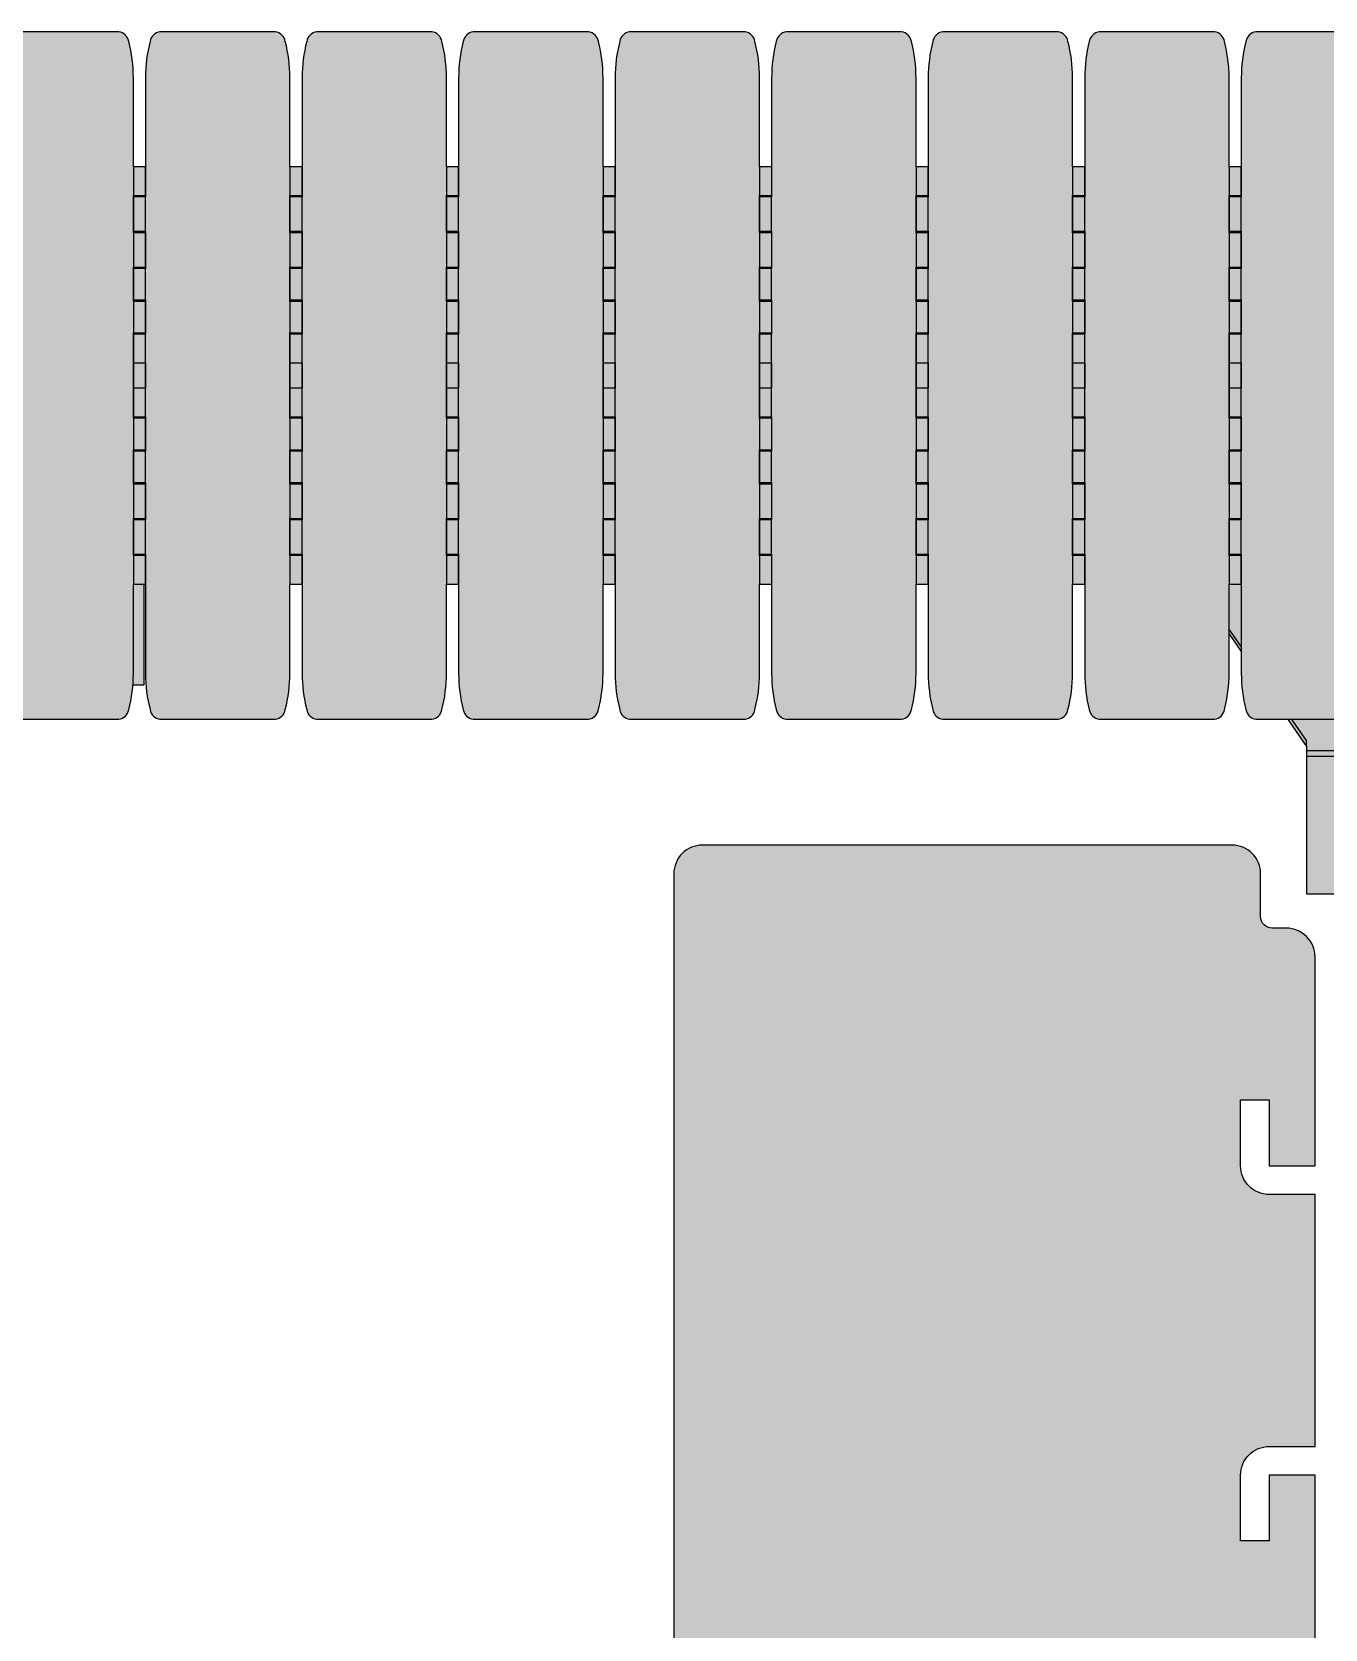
# Model space of a CAD drawing. Header units: millimetres. Extents: x -7937 to 19259, y -19600 to 24975.
# Drawn here: x -3776 to -1517, y -13439 to -10650 of the extents above; entities that cross this region are included whole.
import ezdxf

# ---------------------------------------------------------------- set-up
doc = ezdxf.new("R2010")
doc.units = ezdxf.units.MM
doc.set_wipeout_variables(frame=1)
doc.layers.add('Техника. Кран LR 1400-2', color=250, linetype='Continuous')
doc.layers.add('Техника. Кран LR 1400-2 Штриховка', color=7, linetype='Continuous', true_color=0xffd147)

# ---------------------------------------------------------------- blocks, each defined once
blk = doc.blocks.new('LR 1400-2-20241126.21073601')
at = {"color": 0, "linetype": 'ByBlock', "lineweight": -2, "transparency": 16777216}
blk.add_wipeout([(-1074.4, 751), (-1079.1, 775.5), (-1071.5, 799.2), (-1053.3, 816.3), (-1029.2, 822.5), (-990, 822.5), (-990, 957.5), (-1050, 957.5), (-1050, 942.5), (-1070, 942.5), (-1070, 1052.5), (-1050, 1052.5), (-1050, 1037.5), (-990, 1037.5), (-990, 1172.5), (-1120, 1172.5), (-1120, 1830), (-1040, 1830), (-1040, 1715), (-990, 1715), (-990, 1830), (-990, 1830), (-993.8, 1849.1), (-1004.6, 1865.4), (-1020.9, 1876.2), (-1040, 1880), (-1120, 1880), (-1120, 2320), (-1040, 2320), (-1040, 2320), (-1020.9, 2323.8), (-1004.6, 2334.6), (-993.8, 2350.9), (-990, 2370), (-990, 2485), (-1040, 2485), (-1040, 2370), (-1120, 2370), (-1120, 2735), (-1120, 2735), (-1116.2, 2754.1), (-1105.4, 2770.4), (-1089.1, 2781.2), (-1070, 2785), (-1045, 2785), (-1045, 2785), (-1037.3, 2786.5), (-1030.9, 2790.9), (-1026.5, 2797.3), (-1025, 2805), (-1025, 2880), (-1025, 2880), (-1021.2, 2899.1), (-1010.4, 2915.4), (-994.1, 2926.2), (-975, 2930), (-50, 2930), (-50, 2930), (-30.9, 2926.2), (-14.6, 2915.4), (-3.8, 2899.1), (0, 2880), (0, 1172.5), (-130, 1172.5), (-130, 1037.5), (-70, 1037.5), (-70, 1052.5), (-50, 1052.5), (-50, 942.5), (-70, 942.5), (-70, 957.5), (-130, 957.5), (-130, 822.5), (0, 822.5), (0, -822.5), (-130, -822.5), (-130, -957.5), (-70, -957.5), (-70, -942.5), (-50, -942.5), (-50, -1052.5), (-70, -1052.5), (-70, -1037.5), (-130, -1037.5), (-130, -1172.5), (0, -1172.5), (0, -2880), (0, -2880), (-3.8, -2899.1), (-14.6, -2915.4), (-30.9, -2926.2), (-50, -2930), (-975, -2930), (-975, -2930), (-994.1, -2926.2), (-1010.4, -2915.4), (-1021.2, -2899.1), (-1025, -2880), (-1025, -2805), (-1025, -2805), (-1026.5, -2797.3), (-1030.9, -2790.9), (-1037.3, -2786.5), (-1045, -2785), (-1070, -2785), (-1070, -2785), (-1089.1, -2781.2), (-1105.4, -2770.4), (-1116.2, -2754.1), (-1120, -2735), (-1120, -2370), (-1040, -2370), (-1040, -2485), (-990, -2485), (-990, -2370), (-990, -2370), (-993.8, -2350.9), (-1004.6, -2334.6), (-1020.9, -2323.8), (-1040, -2320), (-1120, -2320), (-1120, -1880), (-1040, -1880), (-1040, -1880), (-1020.9, -1876.2), (-1004.6, -1865.4), (-993.8, -1849.1), (-990, -1830), (-990, -1715), (-1040, -1715), (-1040, -1830), (-1120, -1830), (-1120, -1172.5), (-990, -1172.5), (-990, -1037.5), (-1050, -1037.5), (-1050, -1052.5), (-1070, -1052.5), (-1070, -942.5), (-1050, -942.5), (-1050, -957.5), (-990, -957.5), (-990, -822.5), (-1029.2, -822.5), (-1029.2, -822.5), (-1053.3, -816.3), (-1071.5, -799.2), (-1079.1, -775.5), (-1074.4, -751), (-1074.4, -751), (-1074.4, -751), (-966.7, -460.6), (-911.9, -155.8), (-911.8, 154), (-966.2, 458.9), (-1073.6, 749.4)], dxfattribs=at)
at = {"layer": 'Техника. Кран LR 1400-2 Штриховка', "true_color": 0xadadad, "transparency": 16777216}
h = blk.add_hatch(color=253, dxfattribs=at)
h.dxf.hatch_style = 1
edge = h.paths.add_edge_path()
edge.add_arc((-1029.2, 772.5), 50, 90, 205.4147, ccw=False)
edge.add_line((-1029.2, 822.5), (-990, 822.5))
edge.add_line((-990, 822.5), (-990, 957.5))
edge.add_line((-990, 957.5), (-1050, 957.5))
edge.add_line((-1050, 957.5), (-1050, 942.5))
edge.add_line((-1050, 942.5), (-1070, 942.5))
edge.add_line((-1070, 942.5), (-1070, 1052.5))
edge.add_line((-1070, 1052.5), (-1050, 1052.5))
edge.add_line((-1050, 1052.5), (-1050, 1037.5))
edge.add_line((-1050, 1037.5), (-990, 1037.5))
edge.add_line((-990, 1037.5), (-990, 1172.5))
edge.add_line((-990, 1172.5), (-1120, 1172.5))
edge.add_line((-1120, 1172.5), (-1120, 1830))
edge.add_line((-1120, 1830), (-1040, 1830))
edge.add_line((-1040, 1830), (-1040, 1715))
edge.add_line((-1040, 1715), (-990, 1715))
edge.add_line((-990, 1715), (-990, 1830))
edge.add_arc((-1040, 1830), 50, 0, 90)
edge.add_line((-1040, 1880), (-1120, 1880))
edge.add_line((-1120, 1880), (-1120, 2320))
edge.add_line((-1120, 2320), (-1040, 2320))
edge.add_arc((-1040, 2370), 50, 270, 360)
edge.add_line((-990, 2370), (-990, 2485))
edge.add_line((-990, 2485), (-1040, 2485))
edge.add_line((-1040, 2485), (-1040, 2370))
edge.add_line((-1040, 2370), (-1120, 2370))
edge.add_line((-1120, 2370), (-1120, 2735))
edge.add_arc((-1070, 2735), 50, 90, 180, ccw=False)
edge.add_line((-1070, 2785), (-1045, 2785))
edge.add_arc((-1045, 2805), 20, 270, 360)
edge.add_line((-1025, 2805), (-1025, 2880))
edge.add_arc((-975, 2880), 50, 90, 180, ccw=False)
edge.add_line((-975, 2930), (-50, 2930))
edge.add_arc((-50, 2880), 50, 0, 90, ccw=False)
edge.add_line((0, 2880), (0, 1172.5))
edge.add_line((0, 1172.5), (-130, 1172.5))
edge.add_line((-130, 1172.5), (-130, 1037.5))
edge.add_line((-130, 1037.5), (-70, 1037.5))
edge.add_line((-70, 1037.5), (-70, 1052.5))
edge.add_line((-70, 1052.5), (-50, 1052.5))
edge.add_line((-50, 1052.5), (-50, 942.5))
edge.add_line((-50, 942.5), (-70, 942.5))
edge.add_line((-70, 942.5), (-70, 957.5))
edge.add_line((-70, 957.5), (-130, 957.5))
edge.add_line((-130, 957.5), (-130, 822.5))
edge.add_line((-130, 822.5), (0, 822.5))
edge.add_line((0, 822.5), (0, -822.5))
edge.add_line((0, -822.5), (-130, -822.5))
edge.add_line((-130, -822.5), (-130, -957.5))
edge.add_line((-130, -957.5), (-70, -957.5))
edge.add_line((-70, -957.5), (-70, -942.5))
edge.add_line((-70, -942.5), (-50, -942.5))
edge.add_line((-50, -942.5), (-50, -1052.5))
edge.add_line((-50, -1052.5), (-70, -1052.5))
edge.add_line((-70, -1052.5), (-70, -1037.5))
edge.add_line((-70, -1037.5), (-130, -1037.5))
edge.add_line((-130, -1037.5), (-130, -1172.5))
edge.add_line((-130, -1172.5), (0, -1172.5))
edge.add_line((0, -1172.5), (0, -2880))
edge.add_arc((-50, -2880), 50, 270, 360, ccw=False)
edge.add_line((-50, -2930), (-975, -2930))
edge.add_arc((-975, -2880), 50, 180, 270, ccw=False)
edge.add_line((-1025, -2880), (-1025, -2805))
edge.add_arc((-1045, -2805), 20, 360, 450)
edge.add_line((-1045, -2785), (-1070, -2785))
edge.add_arc((-1070, -2735), 50, 180, 270, ccw=False)
edge.add_line((-1120, -2735), (-1120, -2370))
edge.add_line((-1120, -2370), (-1040, -2370))
edge.add_line((-1040, -2370), (-1040, -2485))
edge.add_line((-1040, -2485), (-990, -2485))
edge.add_line((-990, -2485), (-990, -2370))
edge.add_arc((-1040, -2370), 50, 0, 90)
edge.add_line((-1040, -2320), (-1120, -2320))
edge.add_line((-1120, -2320), (-1120, -1880))
edge.add_line((-1120, -1880), (-1040, -1880))
edge.add_arc((-1040, -1830), 50, 270, 360)
edge.add_line((-990, -1830), (-990, -1715))
edge.add_line((-990, -1715), (-1040, -1715))
edge.add_line((-1040, -1715), (-1040, -1830))
edge.add_line((-1040, -1830), (-1120, -1830))
edge.add_line((-1120, -1830), (-1120, -1172.5))
edge.add_line((-1120, -1172.5), (-990, -1172.5))
edge.add_line((-990, -1172.5), (-990, -1037.5))
edge.add_line((-990, -1037.5), (-1050, -1037.5))
edge.add_line((-1050, -1037.5), (-1050, -1052.5))
edge.add_line((-1050, -1052.5), (-1070, -1052.5))
edge.add_line((-1070, -1052.5), (-1070, -942.5))
edge.add_line((-1070, -942.5), (-1050, -942.5))
edge.add_line((-1050, -942.5), (-1050, -957.5))
edge.add_line((-1050, -957.5), (-990, -957.5))
edge.add_line((-990, -957.5), (-990, -822.5))
edge.add_line((-990, -822.5), (-1029.2, -822.5))
edge.add_arc((-1029.2, -772.5), 50, 154.5853, 270, ccw=False)
edge.add_arc((-2655, 0), 1750, 334.5853, 385.4147)
at = {"color": 0, "linetype": 'ByBlock', "lineweight": -2, "transparency": 16777216}
blk.add_lwpolyline([(-1120, 1172.5), (-1120, 1830), (-1040, 1830), (-1040, 1715), (-990, 1715), (-990, 1830, 0.414214), (-1040, 1880), (-1120, 1880), (-1120, 2320), (-1040, 2320, 0.414214), (-990, 2370), (-990, 2485), (-1040, 2485), (-1040, 2370), (-1120, 2370), (-1120, 2735, -0.414214), (-1070, 2785), (-1045, 2785, 0.414214), (-1025, 2805), (-1025, 2880, -0.414214), (-975, 2930), (-50, 2930, -0.414214), (0, 2880), (0, 1172.5)], format="xyb", dxfattribs=at)
blk = doc.blocks.new('LR 1400-2-20241229.220121')
at = {"color": 0, "linetype": 'ByBlock', "lineweight": -2, "transparency": 16777216}
blk.add_wipeout([(-1350, -645), (-1350, -387.9), (-1088.5, 0), (1088.5, 0), (1350, -387.9), (1350, -645), (1550, -645), (1550, -387.9), (1816.5, 0), (3470.8, 0), (3700, -14.8), (3700, -282.5), (4650, -282.5), (4650, -228.5), (4837.5, -228.5), (4837.5, -216.5), (4840, -216.5), (4848.7, -211.5), (4955.7, -211.5), (4955.7, -211.5), (4966.9, -209.3), (4976.5, -203.1), (4983.1, -193.7), (4985.7, -182.5), (4985.7, -182.5), (4990, -58), (5064, -58), (5065, 80), (4940, 80), (4940, 95), (5115, 95), (5115, 145), (4562, 145), (4562, 166.4), (4543, 191.1), (4468.6, 206.4), (4452.5, 231), (4452.5, 289), (4468.6, 313.6), (4543, 328.9), (4562, 353.6), (4562, 375), (5115, 375), (5115, 425), (4950, 425), (4950, 440), (5095, 440), (5095, 771), (5042.5, 771), (5042.5, 775.5), (5031.1, 790), (4428.9, 790), (4417.5, 775.5), (4417.5, 771), (4365, 771), (4365, 495), (4321, 495), (4270, 505.4), (4270, 660), (4255, 660), (4255, 508.6), (4205.4, 519.6), (4140, 520), (4140, 660), (4090, 660), (4090, 560), (3470.8, 520), (-4245, 520), (-4245, 771), (-4297.5, 771), (-4297.5, 775.5), (-4305, 790), (-4915, 790), (-4922.5, 775.5), (-4922.5, 771), (-4975, 771), (-4975, 445), (-4990.1, 445), (-4990.1, 405), (-4830, 405), (-4830, 360), (-4390, 360), (-4390, 405), (-4360, 405), (-4360, 397.4), (-4348.9, 379.5), (-4261.1, 335.5), (-4250, 317.6), (-4250, 202.4), (-4261.1, 184.5), (-4348.9, 140.5), (-4360, 122.6), (-4360, 115), (-4400, 115), (-4400, 160), (-4820, 160), (-4820, 115), (-4990.1, 115), (-4990.1, 75), (-4945, 75), (-4945, -18), (-4944, -18), (-4944, -58), (-4870, -58), (-4865.7, -182.5), (-4865.7, -182.5), (-4863.1, -193.7), (-4856.5, -203.1), (-4846.9, -209.3), (-4835.7, -211.5), (-4835.7, -211.5), (-4728.7, -211.5), (-4720, -216.5), (-4717.5, -216.5), (-4717.5, -228.5), (-4530, -228.5), (-4530, -280), (-3580, -280), (-3580, 0), (-1816.5, 0), (-1550, -387.9), (-1550, -645)], dxfattribs=at)
at = {"layer": 'Техника. Кран LR 1400-2 Штриховка', "true_color": 0xadadad, "transparency": 16777216}
h = blk.add_hatch(color=253, dxfattribs=at)
h.dxf.hatch_style = 1
edge = h.paths.add_edge_path()
edge.add_line((-1550, -645), (-1350, -645))
edge.add_line((-1350, -645), (-1350, -387.9))
edge.add_line((-1350, -387.9), (-1088.5, 0))
edge.add_line((-1088.5, 0), (1088.5, 0))
edge.add_line((1088.5, 0), (1350, -387.9))
edge.add_line((1350, -387.9), (1350, -645))
edge.add_line((1350, -645), (1550, -645))
edge.add_line((1550, -645), (1550, -387.9))
edge.add_line((1550, -387.9), (1816.5, 0))
edge.add_line((1816.5, 0), (3470.8, 0))
edge.add_line((3470.8, 0), (3700, -14.8))
edge.add_line((3700, -14.8), (3700, -282.5))
edge.add_line((3700, -282.5), (4650, -282.5))
edge.add_line((4650, -282.5), (4650, -228.5))
edge.add_line((4650, -228.5), (4837.5, -228.5))
edge.add_line((4837.5, -228.5), (4837.5, -216.5))
edge.add_line((4837.5, -216.5), (4840, -216.5))
edge.add_line((4840, -216.5), (4848.7, -211.5))
edge.add_line((4848.7, -211.5), (4955.7, -211.5))
edge.add_arc((4955.7, -181.5), 30, 270, 358)
edge.add_line((4985.7, -182.5), (4990, -58))
edge.add_line((4990, -58), (5064, -58))
edge.add_line((5064, -58), (5065, 80))
edge.add_line((5065, 80), (4940, 80))
edge.add_line((4940, 80), (4940, 95))
edge.add_line((4940, 95), (5115, 95))
edge.add_line((5115, 95), (5115, 145))
edge.add_line((5115, 145), (4562, 145))
edge.add_line((4562, 145), (4562, 166.4))
edge.add_line((4562, 166.4), (4543, 191.1))
edge.add_line((4543, 191.1), (4468.6, 206.4))
edge.add_line((4468.6, 206.4), (4452.5, 231))
edge.add_line((4452.5, 231), (4452.5, 289))
edge.add_line((4452.5, 289), (4468.6, 313.6))
edge.add_line((4468.6, 313.6), (4543, 328.9))
edge.add_line((4543, 328.9), (4562, 353.6))
edge.add_line((4562, 353.6), (4562, 375))
edge.add_line((4562, 375), (5115, 375))
edge.add_line((5115, 375), (5115, 425))
edge.add_line((5115, 425), (4950, 425))
edge.add_line((4950, 425), (4950, 440))
edge.add_line((4950, 440), (5095, 440))
edge.add_line((5095, 440), (5095, 771))
edge.add_line((5095, 771), (5042.5, 771))
edge.add_line((5042.5, 771), (5042.5, 775.5))
edge.add_line((5042.5, 775.5), (5031.1, 790))
edge.add_line((5031.1, 790), (4428.9, 790))
edge.add_line((4428.9, 790), (4417.5, 775.5))
edge.add_line((4417.5, 775.5), (4417.5, 771))
edge.add_line((4417.5, 771), (4365, 771))
edge.add_line((4365, 771), (4365, 495))
edge.add_line((4365, 495), (4321, 495))
edge.add_line((4321, 495), (4270, 505.4))
edge.add_line((4270, 505.4), (4270, 660))
edge.add_line((4270, 660), (4255, 660))
edge.add_line((4255, 660), (4255, 508.6))
edge.add_line((4255, 508.6), (4205.4, 519.6))
edge.add_line((4205.4, 519.6), (4140, 520))
edge.add_line((4140, 520), (4140, 660))
edge.add_line((4140, 660), (4090, 660))
edge.add_line((4090, 660), (4090, 560))
edge.add_line((4090, 560), (3470.8, 520))
edge.add_line((3470.8, 520), (-4245, 520))
edge.add_line((-4245, 520), (-4245, 771))
edge.add_line((-4245, 771), (-4297.5, 771))
edge.add_line((-4297.5, 771), (-4297.5, 775.5))
edge.add_line((-4297.5, 775.5), (-4305, 790))
edge.add_line((-4305, 790), (-4915, 790))
edge.add_line((-4915, 790), (-4922.5, 775.5))
edge.add_line((-4922.5, 775.5), (-4922.5, 771))
edge.add_line((-4922.5, 771), (-4975, 771))
edge.add_line((-4975, 771), (-4975, 445))
edge.add_line((-4975, 445), (-4990.1, 445))
edge.add_line((-4990.1, 445), (-4990.1, 405))
edge.add_line((-4990.1, 405), (-4830, 405))
edge.add_line((-4830, 405), (-4830, 360))
edge.add_line((-4830, 360), (-4390, 360))
edge.add_line((-4390, 360), (-4390, 405))
edge.add_line((-4390, 405), (-4360, 405))
edge.add_line((-4360, 405), (-4360, 397.4))
edge.add_line((-4360, 397.4), (-4348.9, 379.5))
edge.add_line((-4348.9, 379.5), (-4261.1, 335.5))
edge.add_line((-4261.1, 335.5), (-4250, 317.6))
edge.add_line((-4250, 317.6), (-4250, 202.4))
edge.add_line((-4250, 202.4), (-4261.1, 184.5))
edge.add_line((-4261.1, 184.5), (-4348.9, 140.5))
edge.add_line((-4348.9, 140.5), (-4360, 122.6))
edge.add_line((-4360, 122.6), (-4360, 115))
edge.add_line((-4360, 115), (-4400, 115))
edge.add_line((-4400, 115), (-4400, 160))
edge.add_line((-4400, 160), (-4820, 160))
edge.add_line((-4820, 160), (-4820, 115))
edge.add_line((-4820, 115), (-4990.1, 115))
edge.add_line((-4990.1, 115), (-4990.1, 75))
edge.add_line((-4990.1, 75), (-4945, 75))
edge.add_line((-4945, 75), (-4945, -18))
edge.add_line((-4945, -18), (-4944, -18))
edge.add_line((-4944, -18), (-4944, -58))
edge.add_line((-4944, -58), (-4870, -58))
edge.add_line((-4870, -58), (-4865.7, -182.5))
edge.add_arc((-4835.7, -181.5), 30, 182, 270)
edge.add_line((-4835.7, -211.5), (-4728.7, -211.5))
edge.add_line((-4728.7, -211.5), (-4720, -216.5))
edge.add_line((-4720, -216.5), (-4717.5, -216.5))
edge.add_line((-4717.5, -216.5), (-4717.5, -228.5))
edge.add_line((-4717.5, -228.5), (-4530, -228.5))
edge.add_line((-4530, -228.5), (-4530, -280))
edge.add_line((-4530, -280), (-3580, -280))
edge.add_line((-3580, -280), (-3580, 0))
edge.add_line((-3580, 0), (-1816.5, 0))
edge.add_line((-1816.5, 0), (-1550, -387.9))
edge.add_line((-1550, -387.9), (-1550, -645))
at = {"color": 0, "linetype": 'ByBlock', "lineweight": -2, "transparency": 16777216}
for points in [[(3470.8, 520), (-4245, 520)], [(-4530, -280), (-3580, -280), (-3580, 0), (-1816.5, 0), (-1550, -387.9), (-1550, -645), (-1350, -645), (-1350, -387.9), (-1088.5, 0), (1088.5, 0), (1350, -387.9)], [(-4095, 480), (3220, 480), (3220, 503.8), (3470.8, 520)], [(-1661.7, 48.6), (-1661.7, 480)], [(-1550, -387.9), (-1550, -377.5), (-1838.4, 37.4), (-1838.4, 48.2), (-1061.5, 50.3), (-1061.5, 40), (-1088.5, 0)], [(-1838.4, 37.4), (-1835.6, 27.2), (-1816.5, 0)], [(-4095, 10), (-1823.5, 10)], [(-4530, -73), (-3580, -73)], [(-1550, -394.7), (-1350, -394.7)], [(-1350, -405), (-1550, -405)]]:
    blk.add_lwpolyline(points, dxfattribs=at)
blk = doc.blocks.new('LR 1400-2-20230902.15104')
at = {"color": 0, "linetype": 'ByBlock', "lineweight": -2, "transparency": 16777216, "xscale": -1}
blk.add_blockref('LR 1400-2-20241126.21073601', (-2655, 0), dxfattribs=at)
at = {"color": 0, "linetype": 'ByBlock', "lineweight": -2, "transparency": 16777216}
blk.add_blockref('LR 1400-2-20241229.220121', (0, 3490), dxfattribs=at)
blk = doc.blocks.new('LR 1400-2-20241214.121458')
at = {"color": 0, "linetype": 'ByBlock', "lineweight": -2, "transparency": 16777216}
blk.add_wipeout([(520, -130), (536, -129.5), (551.9, -127.9), (567.7, -125.3), (583.3, -121.7), (583.3, -121.7), (583.3, -121.7), (589.5, -119.6), (594.7, -115.6), (598.3, -110.1), (600, -103.9), (600, -103.9), (600, 103.9), (600, 103.9), (598.3, 110.1), (594.7, 115.6), (589.5, 119.6), (583.3, 121.7), (583.3, 121.7), (583.3, 121.7), (567.7, 125.3), (551.9, 127.9), (536, 129.5), (520, 130), (520, 130), (312, 130), (312, 151.9), (252, 151.9), (252, 130), (187, 130), (187, 151.9), (132, 151.9), (132, 130), (72, 130), (72, 151.9), (22, 151.9), (22, 130), (-22, 130), (-22, 151.9), (-72, 151.9), (-72, 130), (-132, 130), (-132, 151.9), (-187, 151.9), (-187, 130), (-252, 130), (-252, 151.9), (-312, 151.9), (-312, 130), (-520, 130), (-520, 130), (-536, 129.5), (-551.9, 127.9), (-567.7, 125.3), (-583.3, 121.7), (-583.3, 121.7), (-583.3, 121.7), (-589.5, 119.6), (-594.7, 115.6), (-598.3, 110.1), (-600, 103.9), (-600, 103.9), (-600, -103.9), (-600, -103.9), (-598.3, -110.1), (-594.7, -115.6), (-589.5, -119.6), (-583.3, -121.7), (-583.3, -121.7), (-583.3, -121.7), (-567.7, -125.3), (-551.9, -127.9), (-536, -129.5), (-520, -130), (-520, -130), (-364.5, -130), (-364.5, -151.9), (-314.5, -151.9), (-314.5, -130), (-249.5, -130), (-249.5, -151.9), (-189.5, -151.9), (-189.5, -130), (-129.5, -130), (-129.5, -151.9), (-74.5, -151.9), (-74.5, -130), (74.5, -130), (74.5, -151.9), (129.5, -151.9), (129.5, -130), (189.5, -130), (189.5, -151.9), (249.5, -151.9), (249.5, -130), (314.5, -130), (314.5, -151.9), (364.5, -151.9), (364.5, -130)], dxfattribs=at)
at = {"layer": 'Техника. Кран LR 1400-2 Штриховка', "true_color": 0xd6d6d6, "transparency": 16777216}
h = blk.add_hatch(color=254, dxfattribs=at)
h.dxf.hatch_style = 1
edge = h.paths.add_edge_path()
edge.add_arc((520.1, 115.4), 245.4, 269.9727, 284.9312)
edge.add_arc((579.8, -101.7), 20.3, 280.0113, 353.9672)
edge.add_line((600, -103.9), (600, 103.9))
edge.add_arc((579.8, 101.7), 20.3, 6.0328, 79.9887)
edge.add_arc((520.1, -115.4), 245.4, 75.0688, 90.0273)
edge.add_line((520, 130), (312, 130))
edge.add_line((312, 130), (312, 151.9))
edge.add_line((312, 151.9), (252, 151.9))
edge.add_line((252, 151.9), (252, 130))
edge.add_line((252, 130), (187, 130))
edge.add_line((187, 130), (187, 151.9))
edge.add_line((187, 151.9), (132, 151.9))
edge.add_line((132, 151.9), (132, 130))
edge.add_line((132, 130), (72, 130))
edge.add_line((72, 130), (72, 151.9))
edge.add_line((72, 151.9), (22, 151.9))
edge.add_line((22, 151.9), (22, 130))
edge.add_line((22, 130), (-22, 130))
edge.add_line((-22, 130), (-22, 151.9))
edge.add_line((-22, 151.9), (-72, 151.9))
edge.add_line((-72, 151.9), (-72, 130))
edge.add_line((-72, 130), (-132, 130))
edge.add_line((-132, 130), (-132, 151.9))
edge.add_line((-132, 151.9), (-187, 151.9))
edge.add_line((-187, 151.9), (-187, 130))
edge.add_line((-187, 130), (-252, 130))
edge.add_line((-252, 130), (-252, 151.9))
edge.add_line((-252, 151.9), (-312, 151.9))
edge.add_line((-312, 151.9), (-312, 130))
edge.add_line((-312, 130), (-520, 130))
edge.add_arc((-520.1, -115.4), 245.4, 89.9727, 104.9312)
edge.add_arc((-579.8, 101.7), 20.3, 100.0113, 173.9672)
edge.add_line((-600, 103.9), (-600, -103.9))
edge.add_arc((-579.8, -101.7), 20.3, 186.0328, 259.9887)
edge.add_arc((-520.1, 115.4), 245.4, 255.0688, 270.0273)
edge.add_line((-520, -130), (-364.5, -130))
edge.add_line((-364.5, -130), (-364.5, -151.9))
edge.add_line((-364.5, -151.9), (-314.5, -151.9))
edge.add_line((-314.5, -151.9), (-314.5, -130))
edge.add_line((-314.5, -130), (-249.5, -130))
edge.add_line((-249.5, -130), (-249.5, -151.9))
edge.add_line((-249.5, -151.9), (-189.5, -151.9))
edge.add_line((-189.5, -151.9), (-189.5, -130))
edge.add_line((-189.5, -130), (-129.5, -130))
edge.add_line((-129.5, -130), (-129.5, -151.9))
edge.add_line((-129.5, -151.9), (-74.5, -151.9))
edge.add_line((-74.5, -151.9), (-74.5, -130))
edge.add_line((-74.5, -130), (74.5, -130))
edge.add_line((74.5, -130), (74.5, -151.9))
edge.add_line((74.5, -151.9), (129.5, -151.9))
edge.add_line((129.5, -151.9), (129.5, -130))
edge.add_line((129.5, -130), (189.5, -130))
edge.add_line((189.5, -130), (189.5, -151.9))
edge.add_line((189.5, -151.9), (249.5, -151.9))
edge.add_line((249.5, -151.9), (249.5, -130))
edge.add_line((249.5, -130), (314.5, -130))
edge.add_line((314.5, -130), (314.5, -151.9))
edge.add_line((314.5, -151.9), (364.5, -151.9))
edge.add_line((364.5, -151.9), (364.5, -130))
edge.add_line((364.5, -130), (520, -130))
at = {"color": 0, "linetype": 'ByBlock', "lineweight": -2, "transparency": 16777216}
blk.add_lwpolyline([(520, -130, 0.065362), (583.3, -121.7, 0.334381), (600, -103.9), (600, 103.9, 0.334381), (583.3, 121.7, 0.065362), (520, 130), (312, 130), (312, 151.9), (252, 151.9), (252, 130), (187, 130), (187, 151.9), (132, 151.9), (132, 130), (72, 130), (72, 151.9), (22, 151.9), (22, 130), (-22, 130), (-22, 151.9), (-72, 151.9), (-72, 130), (-132, 130), (-132, 151.9), (-187, 151.9), (-187, 130), (-252, 130), (-252, 151.9), (-312, 151.9), (-312, 130), (-520, 130, 0.065362), (-583.3, 121.7, 0.334381), (-600, 103.9), (-600, -103.9, 0.334381), (-583.3, -121.7, 0.065362), (-520, -130), (-364.5, -130), (-364.5, -151.9), (-314.5, -151.9), (-314.5, -130), (-249.5, -130), (-249.5, -151.9), (-189.5, -151.9), (-189.5, -130), (-129.5, -130), (-129.5, -151.9), (-74.5, -151.9), (-74.5, -130), (74.5, -130), (74.5, -151.9), (129.5, -151.9), (129.5, -130), (189.5, -130), (189.5, -151.9), (249.5, -151.9), (249.5, -130), (314.5, -130), (314.5, -151.9), (364.5, -151.9), (364.5, -130)], format="xyb", close=True, dxfattribs=at)
for points in [[(-312, 130), (312, 130)], [(364.5, -130), (-364.5, -130)]]:
    blk.add_lwpolyline(points, dxfattribs=at)
blk = doc.blocks.new('LR 1400-2-20230901.131549')
at = {"color": 0, "linetype": 'ByBlock', "lineweight": -2, "transparency": 16777216, "extrusion": (0, 0, -1), "yscale": 0.9700000000000002, "zscale": -1, "rotation": 90}
blk.add_blockref('LR 1400-2-20241214.121458', (-1537.7, 0), dxfattribs=at)
blk.add_blockref('LR 1400-2-20241214.121458', (-1811.2, 0), dxfattribs=at)
blk.add_blockref('LR 1400-2-20241214.121458', (-2084.6, 0), dxfattribs=at)
blk.add_blockref('LR 1400-2-20241214.121458', (-2358, 0), dxfattribs=at)
blk.add_blockref('LR 1400-2-20241214.121458', (-2631.4, 0), dxfattribs=at)
blk.add_blockref('LR 1400-2-20241214.121458', (-2904.8, 0), dxfattribs=at)
blk.add_blockref('LR 1400-2-20241214.121458', (-3178.2, 0), dxfattribs=at)
blk.add_blockref('LR 1400-2-20241214.121458', (-3451.7, 0), dxfattribs=at)
blk.add_blockref('LR 1400-2-20241214.121458', (-3725.1, 0), dxfattribs=at)
blk = doc.blocks.new('*U260')
at = {"color": 0, "linetype": 'ByBlock', "lineweight": -2, "transparency": 16777216}
blk.add_blockref('LR 1400-2-20230902.15104', (0, 0), dxfattribs=at)
at = {"color": 0, "linetype": 'ByBlock', "lineweight": -2, "transparency": 16777216, "xscale": -1}
blk.add_blockref('LR 1400-2-20230901.131549', (0, 3750), dxfattribs=at)

msp = doc.modelspace()

# ---------------------------------------------------------------- block references
at = {"layer": 'Техника. Кран LR 1400-2', "transparency": 33554687}
msp.add_blockref('*U260', (0, -15000), dxfattribs=at)

doc.saveas('drawing.dxf')
